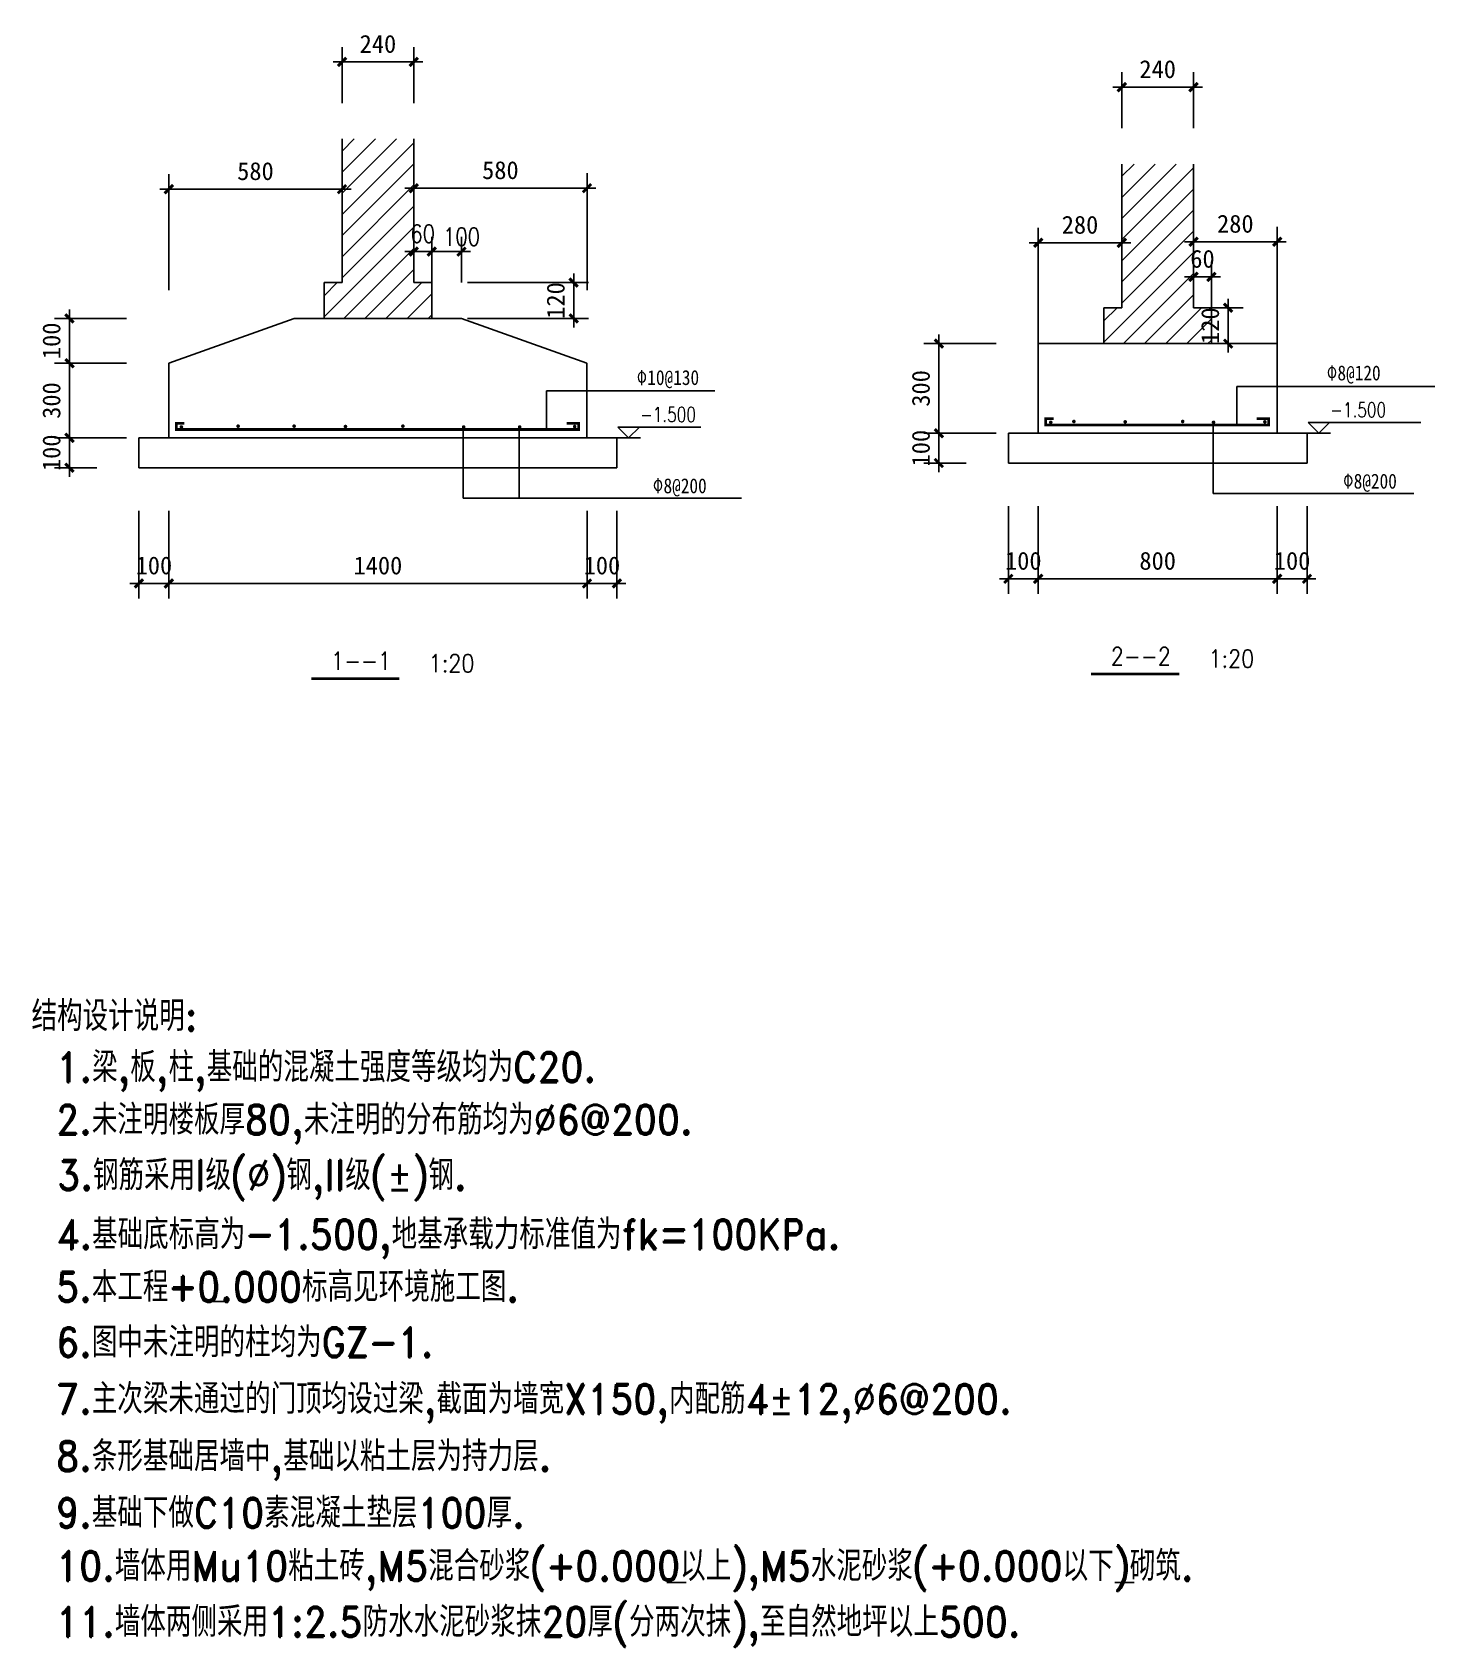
# Model space of a CAD drawing. Extents: x 79352 to 196427, y -253872 to -173208.
# Drawn here: x 108921 to 132396, y -201599 to -174570 of the extents above; entities that cross this region are included whole.
import ezdxf

# ---------------------------------------------------------------- set-up
doc = ezdxf.new("R2010")
doc.units = 0
doc.header["$LTSCALE"] = 100
doc.header["$MEASUREMENT"] = 0
doc.header["$PDMODE"] = 34
doc.layers.get('0').update_dxf_attribs({"color": 1, "linetype": 'CONTINUOUS'})
doc.layers.get('DEFPOINTS').update_dxf_attribs({"linetype": 'CONTINUOUS'})
for name, color, linetype in [('AXIS', 3, 'CONTINUOUS'), ('DIM', 9, 'CONTINUOUS'), ('DRAW', 62, 'CONTINUOUS'), ('PUB_DIM', 9, 'CONTINUOUS'), ('TXT', 253, 'CONTINUOUS'), ('构件名称', 2, 'CONTINUOUS'), ('柱', 2, 'CONTINUOUS')]:
    doc.layers.add(name, color=color, linetype=linetype)
doc.styles.add('DIM_FONT', font='SIMPLEX', dxfattribs={"width": 0.8})
doc.styles.add('HZTXT3', font='romand.shx', dxfattribs={"bigfont": 'sqtxt.shx'})
doc.styles.add('SIMPLEX', font='SIMPLEX.SHX')
doc.dimstyles.new('DIMB', dxfattribs={"dimtxt": 300, "dimasz": 1, "dimexe": 250, "dimexo": 300, "dimgap": 150, "dimtad": 1, "dimdec": 0, "dimlfac": -1, "dimzin": 0, "dimtxsty": 'DIM_FONT', "dimblk": '_DIMX', "dimblk1": '_DIMX', "dimblk2": '_DIMX', "dimcen": 0.09, "dimse2": 1, "dimclrd": 256, "dimclre": 256, "dimclrt": 256, "dimazin": 3, "dimtfac": 5, "dimtdec": 0, "dimtix": 1, "dimtmove": 0, "dimatfit": 3, "dimtolj": 1, "dimtzin": 0})
doc.dimstyles.new('NORMAL', dxfattribs={"dimtxt": 300, "dimasz": 1, "dimexe": 250, "dimexo": 0, "dimgap": 150, "dimtad": 1, "dimdec": 4, "dimlfac": -1, "dimzin": 0, "dimtxsty": 'STANDARD', "dimblk1": '_DIMX', "dimblk2": '_DIMX', "dimsah": 1, "dimcen": 0.09, "dimclrd": 256, "dimclre": 256, "dimclrt": 256, "dimazin": 3, "dimtfac": 5, "dimtdec": 4, "dimtix": 1, "dimtmove": 0, "dimatfit": 3, "dimtolj": 1, "dimtzin": 0})

# ---------------------------------------------------------------- blocks, each defined once
blk = doc.blocks.new('_DIMX')
blk.add_line((-150, 0), (150, 0))
at = {"const_width": 50}
blk.add_lwpolyline([(-70, -70), (70, 70)], dxfattribs=at)
blk = doc.blocks.new('*D108')
at = {"linetype": 'BYBLOCK'}
for p, q in [((85241, -191910), (85241, -190972)), ((86441, -191910), (86441, -190972)), ((85242, -191222), (86440, -191222))]:
    blk.add_line(p, q, dxfattribs=at)
at = {"layer": 'DEFPOINTS', "color": 0, "linetype": 'BYBLOCK'}
for p in [(86441, -191222), (85241, -191910), (86441, -191910)]:
    blk.add_point(p, dxfattribs=at)
at = {"linetype": 'BYBLOCK', "rotation": 180}
blk.add_blockref('_DIMX', (85241, -191222), dxfattribs=at)
at = {"linetype": 'BYBLOCK'}
blk.add_blockref('_DIMX', (86441, -191222), dxfattribs=at)
at = {"linetype": 'BYBLOCK', "insert": (85841, -190922), "char_height": 300, "attachment_point": 5}
blk.add_mtext('\\A1;240', dxfattribs=at)
blk = doc.blocks.new('*D109')
at = {"linetype": 'BYBLOCK'}
for p, q in [((86441, -194916), (86441, -194148)), ((86741, -194916), (86741, -194148)), ((86440, -194398), (86439, -194398)), ((86441, -194398), (86741, -194398)), ((86742, -194398), (86743, -194398))]:
    blk.add_line(p, q, dxfattribs=at)
at = {"layer": 'DEFPOINTS', "color": 0, "linetype": 'BYBLOCK'}
for p in [(86741, -194398), (86441, -194916), (86741, -194916)]:
    blk.add_point(p, dxfattribs=at)
at = {"linetype": 'BYBLOCK'}
blk.add_blockref('_DIMX', (86441, -194398), dxfattribs=at)
at = {"linetype": 'BYBLOCK', "rotation": 180}
blk.add_blockref('_DIMX', (86741, -194398), dxfattribs=at)
at = {"linetype": 'BYBLOCK', "insert": (86591, -194098), "char_height": 300, "attachment_point": 5, "style": 'DIM_FONT'}
blk.add_mtext('\\A1;60', dxfattribs=at)
blk = doc.blocks.new('*D110')
at = {"linetype": 'BYBLOCK'}
for p, q in [((86741, -195416), (88771, -195416)), ((88521, -195415), (88521, -195414)), ((88521, -195416), (88521, -196016)), ((86741, -196016), (88771, -196016)), ((88521, -196017), (88521, -196018))]:
    blk.add_line(p, q, dxfattribs=at)
at = {"layer": 'DEFPOINTS', "color": 0, "linetype": 'BYBLOCK'}
for p in [(86741, -195416), (86741, -196016), (88521, -196016)]:
    blk.add_point(p, dxfattribs=at)
at = {"linetype": 'BYBLOCK'}
for p, rotation in [((88521, -195416), 270), ((88521, -196016), 90)]:
    blk.add_blockref('_DIMX', p, dxfattribs=dict(at, rotation=rotation))
at = {"linetype": 'BYBLOCK', "insert": (88221, -195716), "char_height": 300, "attachment_point": 5, "rotation": 90}
blk.add_mtext('\\A1;120', dxfattribs=at)
blk = doc.blocks.new('*D111')
at = {"linetype": 'BYBLOCK'}
for p, q in [((82341, -196016), (82341, -194077)), ((82342, -194327), (85240, -194327)), ((85241, -195416), (85241, -194077))]:
    blk.add_line(p, q, dxfattribs=at)
at = {"layer": 'DEFPOINTS', "color": 0, "linetype": 'BYBLOCK'}
for p in [(85241, -194327), (85241, -195416), (82341, -196016)]:
    blk.add_point(p, dxfattribs=at)
at = {"linetype": 'BYBLOCK', "rotation": 180}
blk.add_blockref('_DIMX', (82341, -194327), dxfattribs=at)
at = {"linetype": 'BYBLOCK'}
blk.add_blockref('_DIMX', (85241, -194327), dxfattribs=at)
at = {"linetype": 'BYBLOCK', "insert": (83791, -194027), "char_height": 300, "attachment_point": 5}
blk.add_mtext('\\A1;580', dxfattribs=at)
blk = doc.blocks.new('*D112')
at = {"linetype": 'BYBLOCK'}
for p, q in [((86441, -195416), (86441, -194061)), ((89341, -196016), (89341, -194061)), ((86442, -194311), (89340, -194311))]:
    blk.add_line(p, q, dxfattribs=at)
at = {"layer": 'DEFPOINTS', "color": 0, "linetype": 'BYBLOCK'}
for p in [(89341, -194311), (86441, -195416), (89341, -196016)]:
    blk.add_point(p, dxfattribs=at)
at = {"linetype": 'BYBLOCK', "rotation": 180}
blk.add_blockref('_DIMX', (86441, -194311), dxfattribs=at)
at = {"linetype": 'BYBLOCK'}
blk.add_blockref('_DIMX', (89341, -194311), dxfattribs=at)
at = {"linetype": 'BYBLOCK', "insert": (87891, -194011), "char_height": 300, "attachment_point": 5}
blk.add_mtext('\\A1;580', dxfattribs=at)
blk = doc.blocks.new('*D113')
at = {"linetype": 'BYBLOCK'}
for p, q in [((110500, -180111), (109293, -180111)), ((109543, -180112), (109543, -181360)), ((110500, -181361), (109293, -181361))]:
    blk.add_line(p, q, dxfattribs=at)
at = {"layer": 'DEFPOINTS', "color": 0, "linetype": 'BYBLOCK'}
for p in [(110500, -180111), (109543, -181361), (110500, -181361)]:
    blk.add_point(p, dxfattribs=at)
at = {"linetype": 'BYBLOCK'}
for p, rotation in [((109543, -180111), 90), ((109543, -181361), 270)]:
    blk.add_blockref('_DIMX', p, dxfattribs=dict(at, rotation=rotation))
at = {"linetype": 'BYBLOCK', "insert": (109243, -180736), "char_height": 300, "attachment_point": 5, "rotation": 90}
blk.add_mtext('\\A1;300', dxfattribs=at)
blk = doc.blocks.new('*D114')
at = {"linetype": 'BYBLOCK'}
for p, q in [((-63965, -212655), (-64672, -212655)), ((-64422, -212654), (-64422, -212653)), ((-64422, -212655), (-64422, -213155)), ((-63965, -213155), (-64672, -213155)), ((-64422, -213156), (-64422, -213157))]:
    blk.add_line(p, q, dxfattribs=at)
at = {"layer": 'DEFPOINTS', "color": 0, "linetype": 'BYBLOCK'}
for p in [(-63965, -212655), (-64422, -213155), (-63965, -213155)]:
    blk.add_point(p, dxfattribs=at)
at = {"linetype": 'BYBLOCK'}
for p, rotation in [((-64422, -212655), 270), ((-64422, -213155), 90)]:
    blk.add_blockref('_DIMX', p, dxfattribs=dict(at, rotation=rotation))
at = {"linetype": 'BYBLOCK', "insert": (-64722, -212905), "char_height": 300, "attachment_point": 5, "rotation": 90}
blk.add_mtext('\\A1;100', dxfattribs=at)
blk = doc.blocks.new('*D115')
at = {"linetype": 'BYBLOCK'}
for p, q in [((-63259, -213875), (-63259, -215343)), ((-62759, -213875), (-62759, -215343)), ((-63260, -215093), (-63261, -215093)), ((-63259, -215093), (-62759, -215093)), ((-62758, -215093), (-62757, -215093))]:
    blk.add_line(p, q, dxfattribs=at)
at = {"layer": 'DEFPOINTS', "color": 0, "linetype": 'BYBLOCK'}
for p in [(-63259, -213875), (-62759, -213875), (-62759, -215093)]:
    blk.add_point(p, dxfattribs=at)
at = {"linetype": 'BYBLOCK'}
blk.add_blockref('_DIMX', (-63259, -215093), dxfattribs=at)
at = {"linetype": 'BYBLOCK', "rotation": 180}
blk.add_blockref('_DIMX', (-62759, -215093), dxfattribs=at)
at = {"linetype": 'BYBLOCK', "insert": (-63009, -214793), "char_height": 300, "attachment_point": 5}
blk.add_mtext('\\A1;100', dxfattribs=at)
blk = doc.blocks.new('*D116')
at = {"linetype": 'BYBLOCK'}
for p, q in [((-57759, -213875), (-57759, -215343)), ((-57259, -213875), (-57259, -215343)), ((-57760, -215093), (-57761, -215093)), ((-57759, -215093), (-57259, -215093)), ((-57258, -215093), (-57257, -215093))]:
    blk.add_line(p, q, dxfattribs=at)
at = {"layer": 'DEFPOINTS', "color": 0, "linetype": 'BYBLOCK'}
for p in [(-57759, -213875), (-57259, -213875), (-57259, -215093)]:
    blk.add_point(p, dxfattribs=at)
at = {"linetype": 'BYBLOCK'}
blk.add_blockref('_DIMX', (-57759, -215093), dxfattribs=at)
at = {"linetype": 'BYBLOCK', "rotation": 180}
blk.add_blockref('_DIMX', (-57259, -215093), dxfattribs=at)
at = {"linetype": 'BYBLOCK', "insert": (-57509, -214793), "char_height": 300, "attachment_point": 5}
blk.add_mtext('\\A1;100', dxfattribs=at)
blk = doc.blocks.new('*D117')
at = {"linetype": 'BYBLOCK'}
for p, q in [((82341, -198735), (82341, -200204)), ((89341, -198735), (89341, -200204)), ((82342, -199954), (89340, -199954))]:
    blk.add_line(p, q, dxfattribs=at)
at = {"layer": 'DEFPOINTS', "color": 0, "linetype": 'BYBLOCK'}
for p in [(82341, -198735), (89341, -198735), (89341, -199954)]:
    blk.add_point(p, dxfattribs=at)
at = {"linetype": 'BYBLOCK', "rotation": 180}
blk.add_blockref('_DIMX', (82341, -199954), dxfattribs=at)
at = {"linetype": 'BYBLOCK'}
blk.add_blockref('_DIMX', (89341, -199954), dxfattribs=at)
at = {"linetype": 'BYBLOCK', "insert": (85841, -199654), "char_height": 300, "attachment_point": 5}
blk.add_mtext('\\A1;1400', dxfattribs=at)
blk = doc.blocks.new('*D118')
at = {"linetype": 'BYBLOCK'}
for p, q in [((110500, -179361), (109293, -179361)), ((109543, -179360), (109543, -179359)), ((109543, -179361), (109543, -180111)), ((110500, -180111), (109293, -180111)), ((109543, -180112), (109543, -180113))]:
    blk.add_line(p, q, dxfattribs=at)
at = {"layer": 'DEFPOINTS', "color": 0, "linetype": 'BYBLOCK'}
for p in [(110500, -179361), (109543, -180111), (110500, -180111)]:
    blk.add_point(p, dxfattribs=at)
at = {"linetype": 'BYBLOCK'}
for p, rotation in [((109543, -179361), 270), ((109543, -180111), 90)]:
    blk.add_blockref('_DIMX', p, dxfattribs=dict(at, rotation=rotation))
at = {"linetype": 'BYBLOCK', "insert": (109243, -179736), "char_height": 300, "attachment_point": 5, "rotation": 90}
blk.add_mtext('\\A1;100', dxfattribs=at)
blk = doc.blocks.new('*D119')
at = {"linetype": 'BYBLOCK'}
for p, q in [((86741, -194916), (86741, -194148)), ((87241, -194916), (87241, -194148)), ((86742, -194398), (87240, -194398))]:
    blk.add_line(p, q, dxfattribs=at)
at = {"layer": 'DEFPOINTS', "color": 0, "linetype": 'BYBLOCK'}
for p in [(87241, -194398), (86741, -194916), (87241, -194916)]:
    blk.add_point(p, dxfattribs=at)
at = {"linetype": 'BYBLOCK', "rotation": 180}
blk.add_blockref('_DIMX', (86741, -194398), dxfattribs=at)
at = {"linetype": 'BYBLOCK'}
blk.add_blockref('_DIMX', (87241, -194398), dxfattribs=at)
at = {"linetype": 'BYBLOCK', "insert": (87241, -194148), "char_height": 300, "attachment_point": 5, "style": 'DIM_FONT'}
blk.add_mtext('\\A1;100', dxfattribs=at)
blk = doc.blocks.new('*D120')
at = {"linetype": 'BYBLOCK'}
for p, q in [((-60859, -207550), (-60859, -206612)), ((-59659, -207550), (-59659, -206612)), ((-60858, -206862), (-59660, -206862))]:
    blk.add_line(p, q, dxfattribs=at)
at = {"layer": 'DEFPOINTS', "color": 0, "linetype": 'BYBLOCK'}
for p in [(-59659, -206862), (-60859, -207550), (-59659, -207550)]:
    blk.add_point(p, dxfattribs=at)
at = {"linetype": 'BYBLOCK', "rotation": 180}
blk.add_blockref('_DIMX', (-60859, -206862), dxfattribs=at)
at = {"linetype": 'BYBLOCK'}
blk.add_blockref('_DIMX', (-59659, -206862), dxfattribs=at)
at = {"linetype": 'BYBLOCK', "insert": (-60259, -206562), "char_height": 300, "attachment_point": 5}
blk.add_mtext('\\A1;240', dxfattribs=at)
blk = doc.blocks.new('*D121')
at = {"linetype": 'BYBLOCK'}
for p, q in [((-59659, -210555), (-59659, -209787)), ((-59359, -210555), (-59359, -209787)), ((-59660, -210037), (-59661, -210037)), ((-59659, -210037), (-59359, -210037)), ((-59358, -210037), (-59357, -210037))]:
    blk.add_line(p, q, dxfattribs=at)
at = {"layer": 'DEFPOINTS', "color": 0, "linetype": 'BYBLOCK'}
for p in [(-59359, -210037), (-59659, -210555), (-59359, -210555)]:
    blk.add_point(p, dxfattribs=at)
at = {"linetype": 'BYBLOCK'}
blk.add_blockref('_DIMX', (-59659, -210037), dxfattribs=at)
at = {"linetype": 'BYBLOCK', "rotation": 180}
blk.add_blockref('_DIMX', (-59359, -210037), dxfattribs=at)
at = {"linetype": 'BYBLOCK', "insert": (-59509, -209737), "char_height": 300, "attachment_point": 5}
blk.add_mtext('\\A1;60', dxfattribs=at)
blk = doc.blocks.new('*D122')
at = {"linetype": 'BYBLOCK'}
for p, q in [((99965, -195572), (100495, -195572)), ((100245, -195571), (100245, -195570)), ((100245, -195572), (100245, -196172)), ((99965, -196172), (100495, -196172)), ((100245, -196173), (100245, -196174))]:
    blk.add_line(p, q, dxfattribs=at)
at = {"layer": 'DEFPOINTS', "color": 0, "linetype": 'BYBLOCK'}
for p in [(99965, -195572), (99965, -196172), (100245, -196172)]:
    blk.add_point(p, dxfattribs=at)
at = {"linetype": 'BYBLOCK'}
for p, rotation in [((100245, -195572), 270), ((100245, -196172), 90)]:
    blk.add_blockref('_DIMX', p, dxfattribs=dict(at, rotation=rotation))
at = {"linetype": 'BYBLOCK', "insert": (99945, -195872), "char_height": 300, "attachment_point": 5, "rotation": 90}
blk.add_mtext('\\A1;120', dxfattribs=at)
blk = doc.blocks.new('*D123')
at = {"linetype": 'BYBLOCK'}
for p, q in [((97065, -196172), (97065, -194234)), ((98465, -195572), (98465, -194234)), ((97066, -194484), (98464, -194484))]:
    blk.add_line(p, q, dxfattribs=at)
at = {"layer": 'DEFPOINTS', "color": 0, "linetype": 'BYBLOCK'}
for p in [(98465, -194484), (98465, -195572), (97065, -196172)]:
    blk.add_point(p, dxfattribs=at)
at = {"linetype": 'BYBLOCK', "rotation": 180}
blk.add_blockref('_DIMX', (97065, -194484), dxfattribs=at)
at = {"linetype": 'BYBLOCK'}
blk.add_blockref('_DIMX', (98465, -194484), dxfattribs=at)
at = {"linetype": 'BYBLOCK', "insert": (97765, -194184), "char_height": 300, "attachment_point": 5}
blk.add_mtext('\\A1;280', dxfattribs=at)
blk = doc.blocks.new('*D124')
at = {"linetype": 'BYBLOCK'}
for p, q in [((99665, -195572), (99665, -194217)), ((101065, -196172), (101065, -194217)), ((99666, -194467), (101064, -194467))]:
    blk.add_line(p, q, dxfattribs=at)
at = {"layer": 'DEFPOINTS', "color": 0, "linetype": 'BYBLOCK'}
for p in [(101065, -194467), (99665, -195572), (101065, -196172)]:
    blk.add_point(p, dxfattribs=at)
at = {"linetype": 'BYBLOCK', "rotation": 180}
blk.add_blockref('_DIMX', (99665, -194467), dxfattribs=at)
at = {"linetype": 'BYBLOCK'}
blk.add_blockref('_DIMX', (101065, -194467), dxfattribs=at)
at = {"linetype": 'BYBLOCK', "insert": (100365, -194167), "char_height": 300, "attachment_point": 5}
blk.add_mtext('\\A1;280', dxfattribs=at)
blk = doc.blocks.new('*D125')
at = {"linetype": 'BYBLOCK'}
for p, q in [((-63465, -211155), (-64672, -211155)), ((-64422, -211156), (-64422, -212654)), ((-63465, -212655), (-64672, -212655))]:
    blk.add_line(p, q, dxfattribs=at)
at = {"layer": 'DEFPOINTS', "color": 0, "linetype": 'BYBLOCK'}
for p in [(-63465, -211155), (-64422, -212655), (-63465, -212655)]:
    blk.add_point(p, dxfattribs=at)
at = {"linetype": 'BYBLOCK'}
for p, rotation in [((-64422, -211155), 90), ((-64422, -212655), 270)]:
    blk.add_blockref('_DIMX', p, dxfattribs=dict(at, rotation=rotation))
at = {"linetype": 'BYBLOCK', "insert": (-64722, -211905), "char_height": 300, "attachment_point": 5, "rotation": 90}
blk.add_mtext('\\A1;300', dxfattribs=at)
blk = doc.blocks.new('*D126')
at = {"linetype": 'BYBLOCK'}
for p, q in [((-63965, -212655), (-64672, -212655)), ((-64422, -212654), (-64422, -212653)), ((-64422, -212655), (-64422, -213155)), ((-63965, -213155), (-64672, -213155)), ((-64422, -213156), (-64422, -213157))]:
    blk.add_line(p, q, dxfattribs=at)
at = {"layer": 'DEFPOINTS', "color": 0, "linetype": 'BYBLOCK'}
for p in [(-63965, -212655), (-64422, -213155), (-63965, -213155)]:
    blk.add_point(p, dxfattribs=at)
at = {"linetype": 'BYBLOCK'}
for p, rotation in [((-64422, -212655), 270), ((-64422, -213155), 90)]:
    blk.add_blockref('_DIMX', p, dxfattribs=dict(at, rotation=rotation))
at = {"linetype": 'BYBLOCK', "insert": (-64722, -212905), "char_height": 300, "attachment_point": 5, "rotation": 90}
blk.add_mtext('\\A1;100', dxfattribs=at)
blk = doc.blocks.new('*D127')
at = {"linetype": 'BYBLOCK'}
for p, q in [((-63259, -213875), (-63259, -215343)), ((-62759, -213875), (-62759, -215343)), ((-63260, -215093), (-63261, -215093)), ((-63259, -215093), (-62759, -215093)), ((-62758, -215093), (-62757, -215093))]:
    blk.add_line(p, q, dxfattribs=at)
at = {"layer": 'DEFPOINTS', "color": 0, "linetype": 'BYBLOCK'}
for p in [(-63259, -213875), (-62759, -213875), (-62759, -215093)]:
    blk.add_point(p, dxfattribs=at)
at = {"linetype": 'BYBLOCK'}
blk.add_blockref('_DIMX', (-63259, -215093), dxfattribs=at)
at = {"linetype": 'BYBLOCK', "rotation": 180}
blk.add_blockref('_DIMX', (-62759, -215093), dxfattribs=at)
at = {"linetype": 'BYBLOCK', "insert": (-63009, -214793), "char_height": 300, "attachment_point": 5}
blk.add_mtext('\\A1;100', dxfattribs=at)
blk = doc.blocks.new('*D128')
at = {"linetype": 'BYBLOCK'}
for p, q in [((-57759, -213875), (-57759, -215343)), ((-57259, -213875), (-57259, -215343)), ((-57760, -215093), (-57761, -215093)), ((-57759, -215093), (-57259, -215093)), ((-57258, -215093), (-57257, -215093))]:
    blk.add_line(p, q, dxfattribs=at)
at = {"layer": 'DEFPOINTS', "color": 0, "linetype": 'BYBLOCK'}
for p in [(-57759, -213875), (-57259, -213875), (-57259, -215093)]:
    blk.add_point(p, dxfattribs=at)
at = {"linetype": 'BYBLOCK'}
blk.add_blockref('_DIMX', (-57759, -215093), dxfattribs=at)
at = {"linetype": 'BYBLOCK', "rotation": 180}
blk.add_blockref('_DIMX', (-57259, -215093), dxfattribs=at)
at = {"linetype": 'BYBLOCK', "insert": (-57509, -214793), "char_height": 300, "attachment_point": 5}
blk.add_mtext('\\A1;100', dxfattribs=at)
blk = doc.blocks.new('*D129')
at = {"linetype": 'BYBLOCK'}
for p, q in [((97065, -198892), (97065, -200360)), ((101065, -198892), (101065, -200360)), ((97066, -200110), (101064, -200110))]:
    blk.add_line(p, q, dxfattribs=at)
at = {"layer": 'DEFPOINTS', "color": 0, "linetype": 'BYBLOCK'}
for p in [(97065, -198892), (101065, -198892), (101065, -200110)]:
    blk.add_point(p, dxfattribs=at)
at = {"linetype": 'BYBLOCK', "rotation": 180}
blk.add_blockref('_DIMX', (97065, -200110), dxfattribs=at)
at = {"linetype": 'BYBLOCK'}
blk.add_blockref('_DIMX', (101065, -200110), dxfattribs=at)
at = {"linetype": 'BYBLOCK', "insert": (99065, -199810), "char_height": 300, "attachment_point": 5}
blk.add_mtext('\\A1;800', dxfattribs=at)

msp = doc.modelspace()

# ---------------------------------------------------------------- hatches: boundary and pattern name
at = {"layer": '柱'}
h = msp.add_hatch(dxfattribs=at)
h.set_pattern_fill('ANSI31', color=256, scale=2000, style=0)
h.set_pattern_definition([(45, (204908.73, -21056.43), (-176.7767, 176.7767), [])])
h.paths.add_polyline_path([(115306.1, -176355.1), (114106.1, -176355.1), (114106.1, -178760.9), (113806.1, -178760.9), (113806.1, -179360.9), (115606.1, -179360.9), (115606.1, -178760.9), (115306.1, -178760.9)])
h = msp.add_hatch(dxfattribs=at)
h.set_pattern_fill('ANSI31', color=256, scale=2000, style=0)
h.set_pattern_definition([(45, (217961.57, -21478.62), (-176.7767, 176.7767), [])])
h.paths.add_polyline_path([(128359, -176777.3), (127159, -176777.3), (127159, -179183.1), (126859, -179183.1), (126859, -179783.1), (128659, -179783.1), (128659, -179183.1), (128359, -179183.1)])

# ---------------------------------------------------------------- linework, layer by layer
at = {"layer": 'AXIS'}
for p, q in [((119100.2, -181360.9), (118706.1, -181360.9)), ((118723.7, -181181.5), (118903.1, -181360.9)), ((118723.7, -181181.5), (120110.9, -181181.5)), ((119082.5, -181181.5), (118903.1, -181360.9)), ((130653, -181283.1), (130259, -181283.1)), ((130276.6, -181103.7), (130456, -181283.1)), ((130276.6, -181103.7), (132163.8, -181103.7)), ((130635.4, -181103.7), (130456, -181283.1))]:
    msp.add_line(p, q, dxfattribs=at)
at = {"layer": '构件名称', "const_width": 45}
for points in [[(113590.6, -185389.9), (115067.2, -185389.9)], [(126643.5, -185312.1), (128120, -185312.1)]]:
    msp.add_lwpolyline(points, dxfattribs=at)
at = {"layer": '柱'}
for p, q in [((114106.1, -176355.1), (114106.1, -178760.9)), ((115306.1, -176355.1), (115306.1, -178760.9)), ((127159, -176777.3), (127159, -179183.1)), ((128359, -176777.3), (128359, -179183.1)), ((113806.1, -178760.9), (114106.1, -178760.9)), ((113806.1, -178760.9), (113806.1, -179360.9)), ((115306.1, -178760.9), (115606.1, -178760.9)), ((115606.1, -178760.9), (115606.1, -179360.9)), ((126859, -179183.1), (127159, -179183.1)), ((126859, -179183.1), (126859, -179783.1)), ((128359, -179183.1), (128659, -179183.1)), ((128659, -179183.1), (128659, -179783.1)), ((111206.1, -180110.9), (113306.1, -179360.9)), ((113306.1, -179360.9), (116106.1, -179360.9)), ((116106.1, -179360.9), (118206.1, -180110.9)), ((125759, -179783.1), (129759, -179783.1)), ((125759, -179783.1), (125759, -181283.1)), ((129759, -179783.1), (129759, -181283.1)), ((111206.1, -180110.9), (111206.1, -181360.9)), ((118206.1, -180110.9), (118206.1, -181360.9)), ((129081.3, -181126.8), (129081.3, -180498.1)), ((129081.3, -180498.1), (132396.2, -180498.1)), ((117528.5, -181204.6), (117528.5, -180575.9)), ((117528.5, -180575.9), (120343.3, -180575.9)), ((110706.1, -181360.9), (118706.1, -181360.9)), ((110706.1, -181360.9), (110706.1, -181860.9)), ((116135.2, -181173.1), (116135.2, -182367.6)), ((117073.1, -181173.1), (117073.1, -182367.6)), ((118706.1, -181360.9), (118706.1, -181860.9)), ((125259, -181283.1), (130259, -181283.1)), ((125259, -181283.1), (125259, -181783.1)), ((128688.1, -181095.3), (128688.1, -182289.8)), ((130259, -181283.1), (130259, -181783.1)), ((110706.1, -181860.9), (118706.1, -181860.9)), ((125259, -181783.1), (130259, -181783.1)), ((116135.2, -182367.6), (120793.8, -182367.6)), ((128688.1, -182289.8), (132047.8, -182289.8)), ((111872.3, -195817.7), (112185.9, -195817.7)), ((119545.1, -200524.2), (119868.3, -200524.2)), ((127043, -200524.2), (127366.2, -200524.2))]:
    msp.add_line(p, q, dxfattribs=at)
at = {"layer": '柱', "const_width": 45}
for points in [[(111465.6, -181115.6), (111331.8, -181115.6), (111331.8, -181220.7), (118065, -181220.7), (118065, -181115.6), (117864.2, -181115.6)], [(126018.5, -181037.8), (125884.6, -181037.8), (125884.6, -181142.9), (129617.8, -181142.9), (129617.8, -181037.8), (129417, -181037.8)]]:
    msp.add_lwpolyline(points, dxfattribs=at)
at = {"layer": '柱', "const_width": 30}
for points in [[(125954.5, -181100.3, 1), (125984.5, -181100.3, 1)], [(126341.2, -181086.6, 1), (126371.2, -181086.6, 1)], [(127200.6, -181093.4, 1), (127230.6, -181093.4, 1)], [(128162.4, -181086.6, 1), (128192.4, -181086.6, 1)], [(128678.6, -181100.3, 1), (128708.6, -181100.3, 1)], [(129538.1, -181093.4, 1), (129568.1, -181093.4, 1)], [(111401.7, -181178.1, 1), (111431.7, -181178.1, 1)], [(112350.5, -181164.4, 1), (112380.5, -181164.4, 1)], [(113288.4, -181164.4, 1), (113318.4, -181164.4, 1)], [(114147.8, -181171.3, 1), (114177.8, -181171.3, 1)], [(115109.5, -181164.4, 1), (115139.5, -181164.4, 1)], [(116125.8, -181178.1, 1), (116155.8, -181178.1, 1)], [(117063.7, -181178.1, 1), (117093.7, -181178.1, 1)], [(117985.2, -181171.3, 1), (118015.2, -181171.3, 1)]]:
    msp.add_lwpolyline(points, format="xyb", close=True, dxfattribs=at)

# ---------------------------------------------------------------- texts
at = {"layer": 'AXIS', "style": 'SIMPLEX', "width": 0.75}
for p in [(130650.2, -181016.3), (119097.3, -181094.1)]:
    msp.add_text('-1.500', height=250, dxfattribs=at).set_placement(p)
at = {"layer": 'DIM', "width": 0.85}
for s, p in [('%%13010@130', (119033.3, -180475.8)), ('%%1308@120', (130586.1, -180398)), ('%%1308@200', (119304.7, -182288.1)), ('%%1308@200', (130857.6, -182210.3))]:
    msp.add_text(s, height=250, dxfattribs=at).set_placement(p)
at = {"layer": 'DRAW', "style": 'DIM_FONT', "width": 0.85}
for s, p in [('2--2', (126974, -185165.9)), ('1--1', (113921.2, -185243.7)), ('1:20', (115556.9, -185285.1)), ('1:20', (128609.7, -185207.3))]:
    msp.add_text(s, height=300, dxfattribs=at).set_placement(p)
at = {"layer": 'TXT', "style": 'HZTXT3', "width": 0.9}
for s, p in [('结构设计说明:', (108907.9, -191289.7)), ('1.梁,板,柱,基础的混凝土强度等级均为C20.', (109323.7, -192145.9)), ('2.未注明楼板厚80,未注明的分布筋均为%%C6@200.', (109318.9, -193025.5)), ('3.钢筋采用I级(%%C)钢,II级(%%P)钢.', (109338.4, -193955.8)), ('4.基础底标高为-1.500,地基承载力标准值为fk=100KPa.', (109323.7, -194945.7)), ('5.本工程+0.000标高见环境施工图.', (109318.9, -195825.3)), ('6.图中未注明的柱均为GZ-1.', (109318.9, -196752.6)), ('7.主次梁未通过的门顶均设过梁,截面为墙宽X150,内配筋4%%P12,%%C6@200.', (109318.9, -197701)), ('8.条形基础居墙中,基础以粘土层为持力层.', (109318.9, -198659.9)), ('9.基础下做C10素混凝土垫层100厚.', (109318.9, -199608.4)), ('10.墙体用Mu10粘土砖,M5混合砂浆(+0.000以上),M5水泥砂浆(+0.000以下)砌筑.', (109318.9, -200497.7)), ('11.墙体两侧采用1:2.5防水水泥砂浆抹20厚(分两次抹),至自然地坪以上500.', (109318.9, -201432.6))]:
    msp.add_text(s, height=500, dxfattribs=at).set_placement(p)

# ---------------------------------------------------------------- dimensions: what is measured, and where the dimension line sits
at = {"layer": 'PUB_DIM'}
dim = msp.add_linear_dim(base=(115606.1, -178242.9), p1=(115306.1, -178760.9), p2=(115606.1, -178760.9), text='60', dimstyle='DIMB', override={"dimexo": 0, "dimblk1": '_DIMX', "dimblk2": '_DIMX', "dimsah": 1, "dimse2": 0}, dxfattribs=at)
dim.commit()
dim.dimension.update_dxf_attribs({"geometry": '*D109', "text_midpoint": (115456.1, -177942.9), "insert": (28865.2, 16155)})
dim = msp.add_linear_dim(base=(116106.1, -178242.9), p1=(115606.1, -178760.9), p2=(116106.1, -178760.9), text='100', dimstyle='DIMB', override={"dimexo": 0, "dimblk1": '_DIMX', "dimblk2": '_DIMX', "dimsah": 1, "dimse2": 0}, dxfattribs=at)
dim.commit()
dim.dimension.update_dxf_attribs({"geometry": '*D119', "text_midpoint": (116106.1, -177992.9), "dimtype": 160, "insert": (28865.2, 16155)})
at = {"layer": '柱'}
for base, p1, p2, picture, middle, set_off in [((115306.1, -175067.3), (114106.1, -175755.1), (115306.1, -175755.1), '*D108', (114706.1, -174767.3), (28865.2, 16155)), ((128359, -175489.5), (127159, -176177.2), (128359, -176177.2), '*D120', (127759, -175189.5), (188018, 31372.3)), ((114106.1, -177196.6), (111206.1, -178885.3), (114106.1, -178285.3), '*D111', (112656.1, -176146.6), (28865.2, 17130.5)), ((118206.1, -177180.2), (115306.1, -178285.3), (118206.1, -178885.3), '*D112', (116756.1, -176130.2), (28865.2, 17130.5)), ((127159, -178094.4), (125759, -179783.1), (127159, -179183.1), '*D123', (126459, -177794.4), (28693.8, 16389.2)), ((129759, -178078), (128359, -179183.1), (129759, -179783.1), '*D124', (129059, -177778), (28693.8, 16389.2)), ((128659, -178665.1), (128359, -179183.1), (128659, -179183.1), '*D121', (128509, -178365.1), (188018, 31372.3)), ((111206.1, -183798.9), (110706.1, -182580.4), (111206.1, -182580.4), '*D115', (111956.1, -183498.9), (173965.2, 31294.5)), ((118206.1, -183798.9), (111206.1, -182580.4), (118206.1, -182580.4), '*D117', (114706.1, -183498.9), (28865.2, 16155)), ((118706.1, -183798.9), (118206.1, -182580.4), (118706.1, -182580.4), '*D116', (117456.1, -183498.9), (175965.2, 31294.5)), ((125759, -183721.1), (125259, -182502.6), (125759, -182502.6), '*D127', (125009, -183421.1), (188518, 31372.3)), ((129759, -183721.1), (125759, -182502.6), (129759, -182502.6), '*D129', (127759, -183421.1), (28693.8, 16389.2)), ((130259, -183721.1), (129759, -182502.6), (130259, -182502.6), '*D128', (130509, -183421.1), (187518, 31372.3))]:
    dim = msp.add_linear_dim(base=base, p1=p1, p2=p2, dimstyle='NORMAL', override={"dimdec": 0, "dimlfac": 0.2, "dimtdec": 0}, dxfattribs=at)
    dim.commit()
    dim.dimension.update_dxf_attribs({"geometry": picture, "text_midpoint": middle, "insert": set_off})
for base, p1, p2, picture, middle, set_off in [((117983.1, -179360.9), (116203.3, -178760.9), (116203.3, -179360.9), '*D110', (117683.1, -178310.9), (29462.4, 16655)), ((128938.7, -179783.1), (128659, -179183.1), (128659, -179783.1), '*D122', (128638.7, -179483.1), (28693.8, 16389.2)), ((124095.5, -181283.1), (125053.1, -179783.1), (125053.1, -181283.1), '*D125', (123295.5, -180533.1), (188518, 31372.3)), ((109542.7, -181860.9), (110000.3, -181360.9), (110000.3, -181860.9), '*D114', (110242.7, -181610.9), (173965.2, 31294.5)), ((124095.5, -181783.1), (124553.1, -181283.1), (124553.1, -181783.1), '*D126', (123295.5, -181533.1), (188518, 31372.3))]:
    dim = msp.add_linear_dim(base=base, p1=p1, p2=p2, angle=90, dimstyle='NORMAL', override={"dimdec": 0, "dimlfac": 0.2, "dimtdec": 0}, dxfattribs=at)
    dim.commit()
    dim.dimension.update_dxf_attribs({"geometry": picture, "text_midpoint": middle, "insert": set_off})
for base, p1, p2, text, picture, middle in [((109542.7, -180110.9), (110500.3, -179360.9), (110500.3, -180110.9), '100', '*D118', (109242.7, -179735.9)), ((109542.7, -181360.9), (110500.3, -180110.9), (110500.3, -181360.9), '300', '*D113', (109242.7, -180735.9))]:
    dim = msp.add_linear_dim(base=base, p1=p1, p2=p2, angle=90, text=text, dimstyle='NORMAL', override={"dimdec": 0, "dimlfac": 0.2, "dimtdec": 0}, dxfattribs=at)
    dim.commit()
    dim.dimension.update_dxf_attribs({"geometry": picture, "text_midpoint": middle})

doc.saveas('drawing.dxf')
